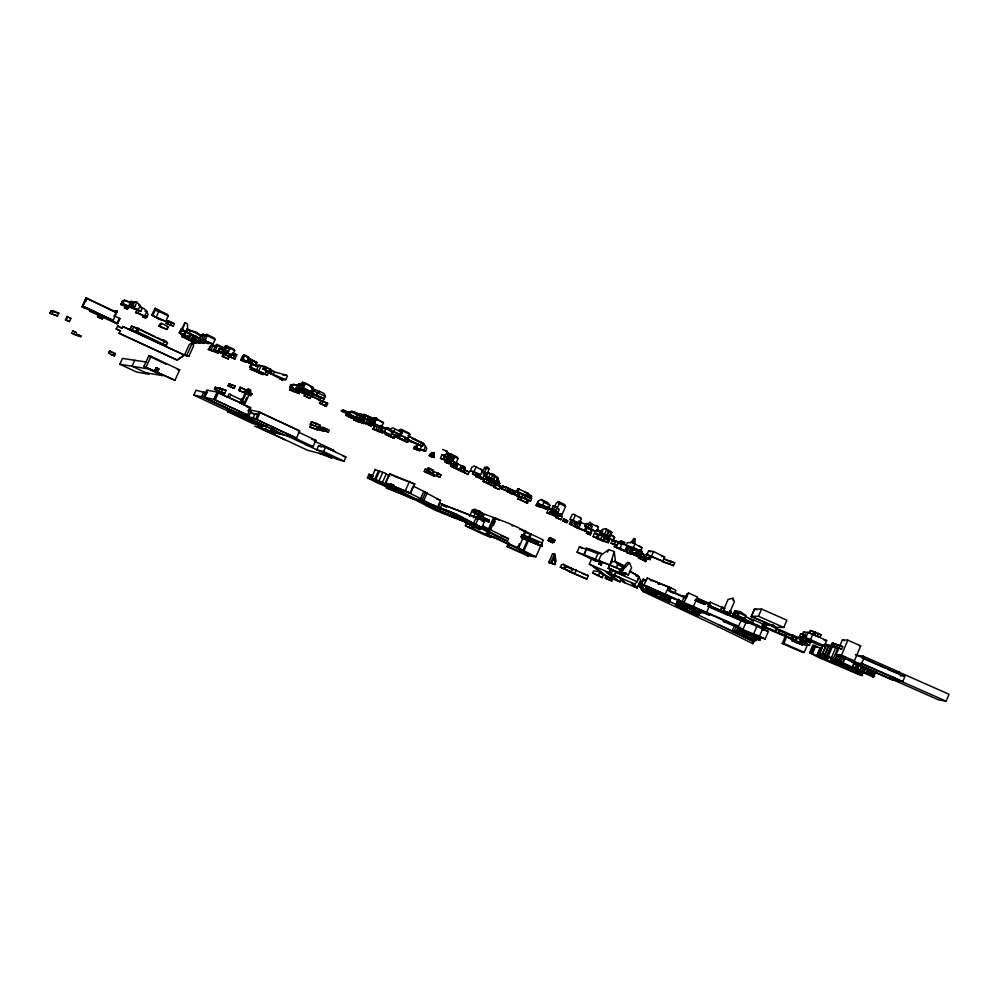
<?xml version="1.0" encoding="UTF-8"?>
<svg xmlns="http://www.w3.org/2000/svg" width="999" height="999" viewBox="0 0 999 999"><rect width="100%" height="100%" fill="white"/><g stroke="black" fill="none" stroke-linecap="round" stroke-linejoin="round"><path stroke-width="1.5" d="M250.649 391.196L250.662 390.109L248.514 389.011L246.778 389.473L241.358 401.423L244.393 402.909L245.23 403.159L250.649 391.196L246.778 389.473M188.848 356.331L184.503 354.982L177.173 359.977L119.131 333.266L177.085 360.152L184.39 355.219L189.148 344.805L191.621 342.907L193.569 343.169L193.506 346.116L188.848 356.331L186.613 355.994L122.79 326.523L121.89 328.184L117.707 326.024L121.89 328.184M611.525 560.464L614.223 551.573L608.853 549.575L601.048 555.144L598.651 560.639L622.827 570.504L624 567.832L621.478 564.672L615.097 561.388L610.913 562.125M432.505 457.167L434.365 457.292L434.103 452.759L433.004 452.497C436.351 460.489 424.55 455.806 431.818 453.109L432.742 453.571L430.956 456.156L429.158 455.494M634.79 544.418L635.327 538.761L632.742 543.431M541.783 542.794L541.233 545.978L542.02 546.478L541.783 542.794L526.023 536.076L524.2 537.187M82.53 305.719L82.318 307.005L112.338 320.167L86.763 307.942L83.891 307.729M83.242 306.618L83.104 307.342L82.305 306.98L86.201 297.877L116.771 312.55L110.19 309.578M86.314 300.861L86.176 297.827L82.492 305.906L113.162 320.392L112.825 321.054L112.038 320.492M474.225 511.113L474.75 509.29L479.92 511.525L473.926 510.514L473.164 512.25L482.967 516.995L483.591 514.872L479.92 511.525M387.025 485.239L391.333 487.312L371.341 478.109L375.324 469.33L375 469.917M185.027 322.702L182.355 329.77L181.306 329.645L185.027 322.702L187.4 323.851L187.687 329.083L186.313 331.893L185.364 331.78M86.726 299.076L85.914 298.726L82.318 307.005M708.778 604.732L709.228 603.171M375.224 469.68L384.603 472.864L389.81 476.248M893.531 679.969L938.648 699.887L946.14 701.173L949.05 694.255L901.91 673.438L899.15 673.076M856.368 655.369L863.036 656.081L899.637 672.24L898.8 674.2L902.035 675.624M900.736 676.211L901.91 673.438M856.368 663.161L851.697 662.112L891.907 679.869L902.784 681.468L904.944 676.348L855.469 654.545M874.874 671.965L873.089 676.198L838.785 661.001L841.096 655.232M838.785 661.001L841.17 655.369M847.826 640.197L842.419 639.86L836.126 654.67L841.458 655.207L847.826 640.197L860.713 645.878L854.345 660.901L848.838 660.289M840.559 661.738L842.357 657.517M840.596 661.85L842.981 656.218M842.494 662.737L844.28 658.516M843.119 662.924L845.504 657.28M852.409 666.97L854.207 662.737M852.634 667.157L854.432 662.936M821.99 648.763L812.861 645.029L809.602 652.672L852.522 671.203L854.145 667.357M852.522 671.203L854.644 667.507M855.082 668.169L856.88 663.935M855.444 668.244L857.229 664.01M853.009 671.353L854.682 672.152L856.318 668.306M854.682 672.152L856.817 668.468M857.167 669.005L858.965 664.772M857.467 669.08L859.252 664.834M863.036 656.081L862.212 658.041L884.727 667.981M855.181 672.302L856.555 672.964L857.641 670.404M856.555 672.964L858.678 669.28M853.296 662.162L861.25 664.447L863.885 658.229M859.777 670.092L861.575 665.858M857.055 673.126L858.466 673.801L859.54 671.241M860.276 670.229L862.062 665.996M858.466 673.801L859.989 671.365M858.903 673.925L860.201 674.562L861.825 670.716M861.875 670.953L863.673 666.708M860.201 674.562L861.862 672.19M862.312 671.078L864.11 666.832M809.602 652.672L818.119 657.23L858.815 674.575L861.75 675.474L863.373 671.64M861.75 675.474L865.571 667.482M864.285 671.865L866.071 667.619M866.17 672.714L867.969 668.468M867.344 673.688L869.13 669.467M868.843 674.35L870.629 670.117M869.605 674.612L871.39 670.379M870.916 675.249L872.701 671.016M871.59 675.461L873.376 671.228M876.098 671.278L873.725 676.91L872.352 676.136L874.137 671.915M822.789 644.967L819.217 653.358L872.964 676.847L875.336 671.241M799.45 636.5L800.536 633.965L805.344 634.815L804.195 637.499L799.45 636.5L805.843 637.599L824.45 645.829L826.685 640.559L808.091 632.33L803.446 632.092L802.359 634.627L800.536 633.965M805.019 641.957L800.349 640.459L799.475 642.507L805.431 644.767L806.43 642.444M802.372 636.688L803.471 634.128M800.361 642.582L801.235 640.534M803.258 642.732L804.083 640.771L810.651 642.307L809.44 645.154L803.258 642.732L809.44 645.154M805.843 637.599L808.091 632.33M804.008 642.769L804.857 640.796M809.327 632.929L810.364 630.481L814.073 631.643L821.128 634.802L820.079 637.25L809.327 632.929L820.079 637.25M805.281 644.755L806.28 642.432M785.601 635.651L782.242 643.518L802.584 652.409L804.27 652.335L807.729 644.23M812.711 634.377L810.464 639.647L805.831 639.323M813.024 634.09L814.073 631.643M813.935 634.527L814.972 632.08M814.635 634.752L815.684 632.305M817.219 635.864L818.268 633.403M811.051 652.996L814.31 645.329M812.437 653.671L815.696 646.003M816.77 655.569L820.029 647.901M817.282 655.731L820.541 648.064M819.217 653.358L823.463 644.979M818.73 656.43L821.453 650.037M819.342 656.63L820.441 654.07M820.641 657.255L822.264 653.421M819.879 653.383L822.227 654.245L826.41 644.43L835.676 647.702L837.649 648.526L833.403 658.478L838.698 660.876M821.178 657.429L822.801 653.596M822.227 654.245L826.985 644.417M822.726 658.179L824.362 654.345M833.403 658.478L824.512 654.919L828.695 645.079M823.301 658.366L824.937 654.52M824.924 655.182L829.108 645.342M824.662 659.015L825.748 656.468M830.993 645.317L831.955 643.056L842.706 646.653L841.645 649.175L830.993 645.317L834.714 646.503L832.229 645.304L833.104 643.244L842.706 646.653M825.224 659.203L830.868 646.016M827.072 656.118L831.243 646.266M826.585 659.864L827.671 657.305M828.183 656.593L832.354 646.753M827.184 660.052L828.808 656.218M830.456 660.114L838.074 662.687L852.646 669.58L830.456 660.114L835.676 647.702M832.229 645.304L836.363 646.615L837.237 644.542M831.006 660.114L832.13 657.479M835.251 659.253L837.05 655.019M835.351 659.402L837.15 655.169M837.012 660.077L839.41 654.432M756.405 626.997L757.479 624.487M735.726 626.835L753.608 633.94L756.867 626.336L768.368 631.443L765.122 639.048L759.128 636.8L756.043 637.112M753.858 641.67L752.771 643.593L753.858 641.67L697.627 614.672M751.298 622.577L748.014 621.803L764.497 628.696L761.101 627.185L763.136 624.113L752.622 619.467L751.211 619.954M772.215 626.385L792.856 635.514L791.395 638.935L762.624 626.71L763.885 623.776L765.334 623.351L769.467 625.174M765.122 639.048L759.515 636.151L762.774 628.521M762.624 626.71L763.873 626.785L765.334 623.351M759.852 636.813L758.641 639.635L759.864 640.172L761.076 637.35M764.272 626.61L765.197 624.45L766.57 624.525L765.659 626.685L764.272 626.61L776.31 631.393L777.21 629.27L772.302 625.936L765.197 624.45M758.104 639.685L758.978 639.61L760.127 636.937M762.986 630.244L764.135 627.572M797.102 638.324L793.431 636.301L797.102 638.324L796.228 640.384L795.429 640.359L778.321 632.729L779.382 630.244L793.73 636.85L792.831 638.948L785.951 635.913L786.85 633.791L793.73 636.85M778.321 632.729L779.382 630.244M783.803 627.472L786.9 620.204L761.588 609.028L754.395 609.115L751.348 616.221L776.148 627.16L783.803 627.472L758.478 616.283L751.348 616.221M785.951 635.913L786.85 633.791M782.242 643.518L783.79 643.393L786.675 636.638M792.307 638.923L793.93 636.925M722.127 607.267L720.242 610.938L722.127 607.267L724.7 608.416M723.251 610.664L729.57 612.986L723.251 610.664L728.109 599.375L732.991 598.226L734.44 601.648L728.696 614.872L727.584 615.109L707.929 606.505L710.439 601.723L708.928 606.231L707.929 606.505M726.211 613.648L708.628 605.406L729.907 614.173L731.143 611.288L729.657 614.173L728.009 613.823L708.628 605.406M749.038 622.951L732.592 615.709L734.615 610.988L735.551 610.726L740.609 611.8L745.754 615.396L744.842 615.609M732.592 615.709L733.516 615.459L735.551 610.726M761.8 627.222L734.914 615.309L736.001 612.774L739.073 612.999L746.053 616.083L744.967 618.631L742.944 618.581L752.497 622.802L753.583 620.279L745.391 616.658M734.914 615.309L737.737 615.446L738.823 612.899M754.695 640.009L755.831 640.521L753.558 640.721L731.992 631.293L734.34 625.824M731.992 631.293L734.24 630.893L736.613 625.362M737.861 627.509L736.063 631.693L743.119 634.79L746.628 634.39L758.978 639.61M736.887 626.623L738.598 626.311L741.308 619.979M746.628 634.39L737.524 630.419L738.723 627.609M737.524 630.419L739.472 630.082L740.684 627.247M746.265 621.815L743.056 629.32L741.021 629.233L757.717 636.937M772.664 624.5L774.912 626.623L751.323 616.745L754.72 608.853L755.806 609.265L754.395 609.115M758.478 616.283L761.588 609.028M670.529 597.727L668.793 601.735L670.429 597.552M668.693 601.56L669.342 601.848L671.078 597.827M674.675 593.206L675.898 590.397L669.342 587.012L668.131 589.835M678.833 599.3L676.198 605.169L687.287 609.078L676.435 603.621L678.196 599.55M676.435 603.621L678.533 599.412M678.845 600.923L677.672 603.658L677.06 603.396L678.533 600.549M676.76 603.508L677.372 603.771L678.546 601.048M677.347 603.284L678.821 603.933L680.007 601.198M682.142 601.635L684.19 596.79M685.314 598.001L687.062 593.943L688.561 593.056L697.527 596.977L693.393 606.555L691.196 607.367M688.561 593.056L683.266 603.896L708.666 614.997L709.827 614.672M695.229 600.337L702.272 602.547L704.782 604.42L695.229 600.337L704.782 604.42M695.754 600.611L695.404 599.924M691.008 612.187L692.17 612.599L682.754 608.116L691.008 612.187L692.157 609.515M696.415 600.874L695.928 600.212M691.783 611.987L692.944 609.303M698.626 602.072L696.59 600.461M676.198 605.169L688.723 612.012L697.839 615.484L698.526 615.646L700.249 611.65M708.466 605.794L709.54 605.307M709.365 606.031L706.643 612.337L705.069 612.812M709.377 605.681L710.539 605.669M713.249 607.717L726.673 613.548M420.979 442.919L421.278 442.232L421.953 443.131L412.849 438.598M636.975 550.761L636.013 552.984L640.809 555.057L642.257 551.723L640.871 550.249L640.908 551.323L642.257 551.723L638.811 550.037M640.958 556.955L642.544 553.309L644.442 554.944L643.269 557.642L637.112 555.069L643.269 557.642M644.143 556.955L645.117 554.72L647.589 554.02L646.066 557.542L644.143 556.955L650.074 559.627L651.41 556.53M645.891 561.351L643.319 559.802L644.53 557.005L647.102 558.566L645.891 561.351L644.73 560.876L645.629 561.563L646.84 558.778M644.005 560.327L645.217 557.529M646.99 554.545L662.699 561.251L646.99 554.545L648.638 550.774L653.571 551.573L664.572 556.93L662.549 561.65L673.451 565.696L674.687 562.837L663.786 558.803L666.133 559.977M645.167 560.801L646.378 558.004M616.046 571.228L614.335 575.162L634.715 584.065L637.187 581.718L639.235 576.985L630.207 570.991M649.65 555.669L648.301 558.753L648.938 558.953L650.461 555.432M618.856 577.11L622.627 581.83L637.175 588.011L640.684 579.919L637.587 575.362L629.407 571.528M651.685 555.894L653.571 551.573M674.525 598.913L640.609 584.378L643.368 579.045L646.303 580.332L645.579 580.918L642.669 579.645M640.609 584.378L643.368 579.045M645.579 580.918L647.315 578.009L668.631 587.312L664.685 594.904M647.315 578.009L643.518 585.651M647.177 588.249L646.016 590.933L656.955 594.904L645.554 589.06L646.728 586.326M645.554 589.06L646.977 586.163M668.793 601.735L645.641 591.47L646.578 588.448M645.641 591.47L646.803 588.798M645.791 588.898L647.752 589.26L648.95 586.513M662.549 561.65L669.954 563.948L671.203 561.076M668.905 590.534L670.129 587.712M669.592 590.983L670.916 588.124M669.342 601.848L668.406 600.174L669.58 597.477M602.16 532.842L602.572 531.905L596.977 529.77L596.653 530.506L602.16 532.842L596.653 530.506M595.716 567.869L589.323 564.173L591.795 558.503M614.173 537.15L614.81 537.462L613.548 540.334L599.4 534.415L597.777 538.124L600.761 538.973L602.11 535.726M603.883 533.941L602.946 536.088L613.548 540.334M605.794 528.621L611.313 532.005L609.24 536.775L601.198 533.553L604.47 534.465L606.555 529.682L605.794 528.621L603.059 529.283L601.198 533.553L600.399 533.341L601.96 529.77L603.009 529.395M586.738 579.033L568.281 571.103L586.738 579.033L588.224 575.649L571.053 568.169M589.772 557.779L601.123 562.137L595.466 559.14L597.864 553.658L601.423 553.371L590.022 549.125L586.463 549.4L597.864 553.658M604.944 537.15L603.558 540.322L600.761 538.973M597.215 538.523L603.883 540.509L604.72 538.598L601.386 535.626M608.391 530.906L606.43 535.414L609.877 536.913L611.85 532.405L608.391 530.906L611.85 532.405M607.28 535.651L609.24 531.131M592.669 572.927L593.531 570.941L598.513 571.553L603.458 575.074L602.322 577.684L592.669 572.927L602.322 577.684M598.813 563.748L599.7 561.713L601.885 562.637L601.286 564.934L598.813 563.748L601.286 564.934M599.1 563.998L599.7 561.713M599.4 534.415L602.147 535.789L594.505 533.216L593.069 536.513L601.61 540.746L608.379 542.707L609.215 540.771L605.819 537.774M600.998 564.672L601.885 562.637M611.188 543.269L612.35 540.596L618.806 541.808L617.145 545.604L611.188 543.269L617.145 545.604M612.924 540.034L614.298 536.9L610.302 534.353M598.476 575.312L599.625 572.689M614.085 544.118L615.247 541.446L618.806 541.808M614.235 544.755L615.884 540.958M620.804 544.13L617.994 542.819L624.862 544.492L627.559 546.565L625.586 551.098L614.273 546.728L614.959 545.167M625.824 572.577L624.35 575.574L608.204 568.518L612.187 559.428L610.189 565.109L598.651 560.639M608.204 568.518L609.602 565.484M620.017 542.207L620.591 540.759L624.725 542.594L624.2 543.806L622.202 543.256L620.017 542.207L621.066 542.494L621.59 541.283L620.591 540.759M620.404 542.182L620.928 540.971M621.303 540.946L620.067 541.957L621.066 542.494M606.031 576.498L612.724 578.945L611.8 581.043L605.282 578.209L606.031 576.498L608.079 577.122M610.264 569.592L609.028 572.439L612.012 574.712L606.131 572.252L617.382 580.781M614.273 546.728L619.979 548.376L621.915 543.931M611.463 568.593L609.602 572.889L589.323 564.173M612.899 569.817L611.076 574L619.043 577.347M611.8 581.043L609.927 580.044L610.676 578.321L612.724 578.945M616.433 567.232L617.607 564.547L615.097 561.388M626.136 545.379L627.26 542.769L632.142 542.295L642.02 547.877L640.659 551.011L633.466 548.938L626.136 545.379L633.366 547.464L640.659 551.011M626.922 546.341L624.937 550.911L626.835 551.835L627.984 549.188L626.922 546.341L627.559 546.565M631.818 551.261L630.631 553.995L626.585 552.435L628.958 546.977M619.392 571.141L627.547 562.325L629.457 562.824L631.568 567.657L628.383 574.987L619.392 571.141L628.383 574.987M626.585 552.435L628.571 553.009L630.956 547.527M621.278 571.665L629.457 562.824M630.007 551.51L631.268 548.601L633.478 549.175L632.192 552.135L630.007 551.51L639.048 555.419L639.897 553.458M630.494 553.246L640.821 557.679L630.494 553.246L631.705 550.474M633.366 547.464L634.727 544.318M593.094 566.683L604.77 575.399L619.979 581.88L621.153 579.17M637.037 550.861L635.739 553.833L636.613 554.07M636.013 552.984L637.362 553.384L638.324 551.148M638.973 551.873L627.297 546.853L638.973 551.873L639.997 549.525M548.876 540.197L549.862 537.937L553.958 539.585L554.957 540.184L553.97 542.432L548.876 540.197L553.97 542.432M553.396 511.238L552.547 513.174L557.367 515.534L560.239 516.321L561.226 514.085M561.9 514.922L552.722 511.101L561.9 514.922L565.596 506.493L564.747 504.62L558.466 501.548L556.156 503.296L553.346 509.865L551.548 509.39L553.046 505.981L557.105 507.005L555.419 510.864L553.646 510.402M560.951 519.705L562.312 516.583L558.891 514.935L557.517 518.069L555.881 517.657L560.951 519.705L557.517 518.069M552.971 541.845L553.958 539.585M566.957 522.764L562.774 520.866L563.636 518.906L567.732 520.991L566.321 522.589L567.182 520.616L567.732 520.991M562.774 520.866L564.098 521.228L564.785 519.667L563.636 518.906M565.909 522.102L565.983 520.142L565.209 521.915L565.909 522.102L564.098 521.228M548.788 562.449L552.435 554.108L554.745 554.033L554.82 564.56L548.788 562.449L554.82 564.56M550.561 562.637L554.745 554.033M576.161 522.489L569.992 519.492L572.177 514.522L573.713 514.11L581.356 518.568L579.27 523.351L571.915 520.604L572.789 520.854M551.51 562.912L554.87 555.232L555.531 561.276L554.62 564.21L555.881 561.326L555.219 555.282L551.51 562.912L554.62 564.21M569.418 523.976L577.047 527.347L569.418 523.976L570.379 521.79L576.46 524.737M553.034 564.348L553.334 563.661M570.879 524.375L571.69 522.514L570.379 521.79M569.992 519.492L573.089 520.342L575.187 515.559M575.861 526.848L574.088 525.986L575.561 522.614L578.321 523.376L581.143 521.828L578.384 521.078M574.088 525.986L576.848 526.76L578.321 523.376M560.402 567.195L561.475 564.735L563.511 564.348L571.091 567.969L572.427 569.48L571.341 571.965L560.402 567.195L571.341 571.965M581.143 521.828L578.621 527.622L574.962 526.598L590.821 533.491L576.848 526.76M578.883 527.697L580.806 522.602M563.748 568.356L564.847 565.859L563.511 564.348M564.26 568.593L564.847 565.859M564.61 568.718L565.359 566.096M566.071 566.445L564.984 568.943L566.071 566.445L572.427 569.48M587.624 527.784L584.727 526.373L585.913 523.651L587.275 523.488L592.145 526.498L591.146 528.783L590.022 528.483M584.502 530.419L586.538 525.749M588.911 523.101L589.997 522.365M580.619 529.333L585.726 530.756L587.15 527.497L586.188 526.548M595.466 559.14L584.078 554.845L586.438 549L583.94 554.72L596.778 561.513L577.085 552.135L579.432 546.79L586.313 549.288M584.727 526.373L588.086 527.297L589.085 525.012M590.721 526.161L591.708 523.913L590.122 522.315M588.935 532.567L590.184 532.929L591.608 529.67L588.261 528.034M590.421 534.827L586.326 533.141L590.421 534.827L592.657 529.27M574.775 573.339L576.261 569.929M596.44 531.655L586.401 527.509L596.44 531.655L598.401 527.16L596.79 525.549M598.276 530.956L598.601 530.219M593.069 536.513L596.428 537.474L597.877 534.153M600.524 532.392L600.936 531.443L602.572 531.905M518.756 496.715L517.807 498.876L520.417 499.575L521.54 497.027L526.398 499.388M521.778 496.89L528.696 500.249L518.356 495.991L521.778 496.89L522.889 494.355L519.468 493.469L518.219 496.416L517.107 496.128L518.543 492.882L515.184 491.446M524.862 498.251L526.098 495.454L524.25 498.089L530.569 501.011L531.793 498.226L527.235 496.016M524.937 495.591L529.994 498.039L523.526 495.254L526.748 496.016L527.984 493.219L517.732 488.611L516.57 491.246L518.469 492.145L517.232 491.87L526.823 495.854L516.57 491.246M473.414 523.801L487.899 530.481L478.746 527.26L498.526 537.512L507.517 541.033L508.553 538.673L482.542 525.949M543.181 540.347L535.901 556.805L527.472 555.556L528.021 556.006L506.993 546.565L508.866 542.295M528.446 500.099L527.547 503.196L525.799 502.347L526.485 502.534L527.609 499.975M506.993 546.565L508.641 546.678L509.802 544.055M529.17 497.639L530.944 498.039L531.705 496.303L527.984 493.219L524.762 492.457M525.524 538.823L522.077 538.024L520.966 536.825L521.878 534.752L538.548 542.445L537.649 544.505L521.728 537.649L522.265 536.838L525.499 538.236M535.963 556.78L517.607 547.689L519.43 543.543M523.688 533.866L524.9 531.106L525.886 531.443L524.063 535.589M538.536 505.794L536.5 504.795L538.036 501.286M522.077 538.024L522.265 536.838M537.512 503.459L538.686 500.786L541.396 499.512L547.552 502.522L549.912 505.207L548.763 507.817L537.512 503.459L548.763 507.817M537.037 505.619C547.39 510.089 531.156 503.783 537.062 505.544M517.607 547.689L518.593 548.039L522.852 538.361M542.02 546.478L523.876 538.961L523.289 537.749M508.641 546.678L519.58 551.585L520.729 548.963M542.757 504.882L543.893 502.297L541.396 499.512M523.026 550.299L527.26 540.646M528.471 537.887L530.294 533.753L539.135 537.937A12.1 0.737 23.7 0 1 543.106 540.384L542.969 540.372M524 550.649L531.281 534.078M546.515 509.165L537.25 505.432L546.515 509.165L547.689 506.468M556.655 516.745L546.828 512.812L548.676 508.603L552.597 508.778M549.712 512.387L556.231 515.259L549.712 512.387L550.674 510.189L554.595 511.8M537.649 544.505L536.95 543.718L537.862 541.645M546.828 512.812L550.199 513.661L552.047 509.428L548.676 508.603M551.023 512.737L551.985 510.539M555.606 511.863L559.303 503.421L558.466 501.548M552.547 513.174L555.307 513.923L556.293 511.688L558.066 512.15L559.278 509.39L556.78 507.767M548.026 540.459L552.547 542.732L548.026 540.459L548.975 538.299L551.011 538.374L552.984 540.159M554.757 516.271L558.141 517.457L559.315 514.772M482.529 470.392L474.313 465.921L471.815 467.32L470.292 470.791L480.556 474.862L482.529 470.392L480.819 469.093M482.217 472.877L484.627 467.42L487.037 467.232L489.11 469.143L487.3 473.239M483.454 474.687L486.476 467.844L487.899 467.432M483.691 475.699L485.177 472.352L487.025 472.789L485.539 476.148L483.691 475.699L491.358 478.346L492.869 474.937L487.974 472.852L485.277 479.145L472.465 474.063L473.638 471.416M496.016 484.215L494.992 486.538L491.983 485.764L483.116 481.456L484.29 478.808M465.384 525.736L494.368 537.712L484.178 533.803L491.096 537.387L482.692 534.09L465.384 525.736L467.17 521.703M469.555 516.333L472.515 509.602L474.912 510.526M487.262 476.948L486.301 479.133L493.206 482.492M483.116 481.456L486.126 482.242L487.35 479.483M420.229 500.087L451.498 512.899L468.731 522.077C468.169 519.243 392.694 489.647 426.011 502.322M485.539 476.148L488.911 477.16L490.422 473.738M497.202 477.335L498.264 478.646L496.216 483.279L485.352 478.883L489.285 479.907L490.322 477.584M470.354 524.4L469.155 527.097L470.167 527.609M473.326 517.657L475.124 513.611M482.829 516.595L481.506 515.684L482.267 513.948L476.061 511.238L475.424 513.236L476.061 511.238L479.945 511.413L483.591 514.872L482.967 516.995M486.126 482.242L488.461 483.379L489.498 481.031M507.517 541.033L481.518 527.534L439.11 510.639L441.958 504.195L476.223 517.407L473.326 523.963L481.568 527.41L479.595 526.198M471.865 528.159L473.064 525.462M476.648 517.357L477.834 514.647M477.435 516.595L478.121 515.284L488.898 519.942L489.048 521.915L477.435 516.595L488.986 522.052L478.471 517.519M492.057 479.195L493.668 479.595L494.755 477.16L493.868 474.525L492.819 474.325M472.602 528.533L473.788 525.836M476.773 519.08L479.158 513.686M478.159 519.517L479.957 515.459M491.321 478.446L487.087 477.46L496.328 481.268L497.852 477.822L493.681 474.625L485.177 472.352M481.718 516.108L482.48 514.385L480.694 512.437M494.992 486.538L493.893 486.001L494.805 486.238L495.841 483.878M446.241 510.177L455.257 513.661L477.659 525.549L455.169 513.873L437.574 506.805M497.802 484.815L500.387 486.063L498.926 489.373L493.731 487.175L495.054 487.5L496.515 484.19L495.142 483.991M495.479 484.552L498.701 485.801L499.787 483.341L498.838 481.855L496.915 484.927L488.436 481.443L497.465 485.077L499.163 481.243L496.74 478.509M479.92 529.52L465.959 522.902L479.92 529.52L480.769 527.584M481.518 527.534L439.11 510.639M481.493 528.334L484.415 521.69L478.259 518.456L475.324 525.112L481.63 528.034M501.098 488.573L502.235 486.001L506.181 487.062L513.324 490.534L511.7 492.994L512.837 490.422L513.836 490.896L512.687 493.481L501.098 488.573L509.315 491.595L509.865 488.861M501.823 488.761L502.959 486.176M502.122 488.898L503.259 486.326M488.249 521.278L488.898 519.942M505.032 489.647L506.181 487.062M486.401 533.853L487.599 531.131M479.757 512.337L493.593 517.519L487.762 530.781L436.088 510.614L408.454 496.341L386.113 487.737L414.498 499.537L408.429 496.403L419.855 500.774L441.071 511.775M487.125 534.228L494.318 517.907L493.593 517.519M506.98 490.584L508.116 487.999M507.504 490.721L508.653 488.136M522.827 551.898L524.862 552.072L488.374 534.865L489.585 532.105M490.809 529.345L495.666 518.306L505.357 522.015A11.301 0.687 23.8 0 1 517.532 527.335M493.394 525.511L495.192 521.428M510.939 492.544L506.843 491.483L514.048 494.043L515.359 491.058L510.489 489.81M514.822 494.443L517.32 495.666L509.94 493.181L514.822 494.443L516.046 491.67M517.957 491.583L519.118 488.948M432.242 473.064L433.404 470.442L428.234 467.894L426.923 470.841L432.242 473.064L426.923 470.841M427.847 469.892L425.274 469.18L424.263 471.466L432.979 474.463L434.128 471.89L431.556 470.267M425.499 492.257L427.072 493.081L423.888 500.249L422.302 499.425L425.499 492.257L413.174 486.038M451.873 460.576L450.911 462.737L440.447 458.341L442.008 454.832L445.417 454.97M449.463 459.016L447.627 454.907L448.351 455.069L451.273 456.481L450.087 459.153L443.831 456.993L447.227 452.522L451.173 454.92L449.363 458.991L446.441 457.579L448.251 453.496L447.227 452.522M440.447 458.341L443.431 459.016L444.992 455.494L442.008 454.832M432.979 474.463L436.788 475.549L437.924 472.989L434.128 471.89M448.988 463.786L445.254 462.15L446.091 460.252M443.831 456.993L447.165 457.742L448.351 455.069M424.263 471.466L433.216 475.799L434.203 476.086L432.892 475.087L440.059 477.147L441.034 474.95L437.924 472.989M450.399 453.696L457.067 456.943L458.054 458.566L456.093 462.999L446.765 459.153L449.438 459.765L451.398 455.357L450.399 453.696L448.638 454.945M450.911 462.737L448.688 461.675L450.124 459.577M447.165 457.742L451.261 459.727L452.372 457.205L454.095 458.191L453.059 460.514L447.677 458.466M451.261 459.727L452.697 457.28M450.574 465.984L451.498 463.886L457.117 465.397L455.994 467.944L450.574 465.984L453.446 467.357M434.278 505.419L433.703 505.119L433.928 506.218M435.789 505.993L435.427 506.805L435.214 505.706M453.459 466.695L454.408 464.572M452.06 464.535L455.207 465.796L456.156 463.673L454.37 461.95L453.121 464.785L446.578 462.462M422.302 499.425L409.965 493.256L389.523 485.352L417.095 499.6L437.4 507.492L440.547 500.399L425.312 492.407L427.072 493.081M440.122 503.146L437.187 509.765L425.924 505.357L428.758 504.92M459.078 470.329L452.272 467.045L456.381 468.007L458.129 464.048L456.955 462.874L455.144 463.524M463.786 466.158L464.96 467.345L464.523 468.331L461.051 465.934L459.465 469.493L460.339 469.692L461.051 465.934L464.785 467.744L464.098 471.503L459.128 470.229L468.032 474.338L469.08 471.965L463.686 469.355M470.292 470.791L474.026 471.69L475.999 467.22M475.649 476.535L481.705 478.633L475.649 476.535L476.498 474.625M94.343 311.413L89.773 310.439L89.548 311.164L116.846 323.763L117.77 323.326L112.837 321.041L117.407 311.139L115.422 310.689L116.359 311.126M406.418 438.711L405.507 440.771L397.602 437.325L399.088 437.662L400.474 434.565L399.2 433.728L396.915 434.99L395.954 437.15L407.604 442.395L408.703 439.935M401.81 432.692L393.256 427.947L391.421 428.421L390.372 430.781L400.824 434.915L401.81 432.692L400.124 431.293M399.188 430.057L401.024 429.358L402.847 431.056L400.999 435.227L397.39 434.103M388.923 485.976L382.455 482.405L386.151 474.125M385.052 483.741L388.736 475.487M385.264 483.828L389.772 473.801L414.735 484.065L410.651 493.256L385.701 482.917L410.651 493.256M398.339 434.652L408.054 438.661L409.915 434.503L409.028 433.104L401.973 429.67L402.822 431.106L409.915 434.503M390.572 484.24L393.893 485.614L390.572 484.24L391.858 484.265M392.744 485.264L394.031 485.302M418.007 444.018L416.271 447.902L419.543 449.488L423.688 450.424L425.549 446.253L424.213 444.642L422.14 444.93L419.667 450.686L413.574 448.551L414.56 446.328L416.77 446.853M425.474 446.428L426.835 448.401L425.537 451.323L415.484 447.727L416.92 444.505L417.707 444.68M412.887 441.958L409.353 441.133L422.527 446.241L423.751 443.494L407.829 435.751M405.407 490.534L409.515 481.306M409.965 493.256L412.637 487.237M430.956 456.156L434.103 452.759M428.096 469.305L426.823 472.177L428.908 473.189L426.336 472.477M429.12 471.516L430.282 468.906L428.234 467.894M420.542 498.751L423.738 491.583M359.677 419.155L361.401 415.309L353.921 411.625L350.199 411.6L349.026 414.21L362.737 420.454L355.919 417.332L357.642 413.486L362.35 416.071L360.851 419.393L350.811 415.072M368.968 424.625L359.74 421.091L360.901 418.494M360.614 417.07L367.058 419.717L362.312 417.707L363.798 414.373L372.777 418.281M359.74 421.091L360.939 421.353L362.2 418.531M344.031 461.188L345.904 457.005L325.474 447.365L318.631 445.641L316.758 449.8L323.589 451.573L344.031 461.188L336.975 459.315L286.201 435.439M363.311 417.957L364.822 414.573M362.312 417.707L364.585 418.206L365.709 415.684L364.635 415.01L369.455 417.495L368.319 420.017L367.033 419.755L368.556 416.383L363.798 414.373M362.674 420.604L363.848 420.841L364.785 418.756L363.611 418.519M360.939 421.353L363.786 422.115L365.597 418.082M373.988 425.562L375.911 426.486L366.221 422.09L367.357 419.53M366.221 422.09L368.619 422.589L370.342 418.743L369.193 417.332L367.932 418.244M372.015 423.089L370.067 422.14L371.403 419.143L374.438 417.694L376.635 418.119L374.238 423.601L376.236 419.143L383.491 422.664L381.493 427.122L371.403 422.952L374.388 423.626M370.067 422.14L371.715 422.477L373.052 419.48L376.635 418.119M374.438 417.694L383.491 422.664M366.645 424.138L371.441 426.173L372.565 423.638M371.715 422.477L372.952 423.077L374.975 418.556M372.952 423.077L375.499 418.668M372.777 428.983L382.505 432.829L372.777 428.983L375.012 425.961M373.589 429.145L375.299 425.324M375.861 429.632L377.222 426.598L379.87 427.884M377.872 430.032L387.025 433.803L377.872 430.032L379.707 425.924M379.995 430.432L381.755 426.486L381.031 425.349M382.917 431.531L380.507 430.369L381.893 427.272L385.976 428.271L384.378 431.843L382.043 431.343L390.035 435.214L385.015 433.054L386.014 433.266M380.507 430.369L381.98 430.681L383.366 427.572M367.42 477.784L392.819 487.612L403.584 493.169L378.159 483.304L367.42 477.784L369.006 474.225L373.289 475.874M382.455 482.405L369.792 477.06L370.766 474.862L372.59 475.561L370.766 474.862M388.836 434.627L391.346 435.164L392.819 431.855L383.653 427.734L387.512 427.697L389.735 428.771M390.372 430.781L393.706 431.456L394.705 429.22M374.75 479.145L378.421 470.904M392.957 437.812L394.268 437.999L395.417 435.414L394.568 435.389L393.431 437.924L384.977 434.115L391.908 437.312M394.268 437.999L393.219 437.487L394.892 434.927L391.059 433.067M375.761 479.607L379.458 471.303M395.954 437.15L397.515 437.5L399.2 433.728M378.983 480.856L382.692 472.539M408.054 438.661L400.162 434.752L401.985 430.669L401.024 429.358M400.187 434.777L401.311 432.267M326.411 406.381L319.505 403.334L320.754 400.562L322.902 400.974L326.948 402.947L325.699 405.719L324.575 405.494L326.411 406.381L327.647 403.608L325.824 402.722L326.948 402.947M310.327 424.188L311.413 421.778L316.408 423.401L320.229 425.337L319.143 427.747L310.327 424.188L319.143 427.747M309.915 426.985L317.62 429.907L309.915 426.985L311.226 424.088M310.264 426.585L311.563 423.676M319.505 403.334L321.653 403.758L323.676 398.976L320.891 397.202L319.68 399.912L318.219 399.637M319.068 391.508L315.209 389.622L312.662 390.584L311.551 393.044L324.275 398.863L325.374 396.403L324.151 393.606L319.505 391.346L317.495 392.632L316.383 395.092L319.505 391.346M315.322 425.824L316.408 423.401M325.374 406.168L326.623 403.409L327.647 403.608M321.616 430.681L316.371 428.808L317.295 426.723M316.371 428.808L317.857 428.933L318.843 426.748L324.775 428.883M317.907 428.821L320.279 429.483L321.216 427.41M304.021 442.807L306.331 444.905L313.049 446.615L315.871 440.347L298.289 432.043M321.703 429.495L322.689 427.31L329.158 430.294L328.359 432.08L321.703 429.495L328.359 432.08M325.736 430.769L326.536 428.996M341.383 410.951L342.957 409.752L348.813 412.587L348.189 413.973L341.383 410.951L348.189 413.973M323.589 451.573L325.474 447.365M342.332 411.138L342.957 409.752M354.445 419.193L345.954 415.397L347.04 412.987M350.199 417.395L351.111 417.632L347.764 416.009L349.5 412.137L347.964 411.763L345.954 415.397M347.24 413.786L348.813 412.587M348.838 412.187L347.177 415.884L355.644 419.305L356.493 417.407M348.938 416.121L351.823 411.001M353.171 415.796L352.322 417.707L351.186 417.47M355.919 417.332L357.093 417.57L358.579 414.248M356.73 420.279L363.648 423.613L353.534 419.617L356.73 420.279L357.879 417.719M359.028 415.159L360.951 414.086L362.862 415.784M266.546 430.544L259.178 427.097L260.289 424.662M282.267 379.907L280.02 378.871L282.267 379.907L282.817 378.683M259.178 427.097L261.126 427.572L262.238 425.124M268.956 373.027L282.904 379.92L285.739 379.682L287.35 376.123L286.438 375.149L274.325 371.903M269.255 431.156L265.447 429.37L267.02 425.886M289.66 387.15L304.42 393.843L289.66 387.15L290.809 384.603L298.102 385.177M275.537 432.767L270.429 430.382L271.503 428.009M295.567 392.395L289.797 389.81L290.796 387.6M290.01 389.71L299.375 393.606L290.01 389.71L291.196 387.088M291.845 387.55L292.994 384.99L297.602 385.302M270.429 430.382L272.402 430.869L273.476 428.484M292.133 390.097L293.269 387.575M304.408 392.02L306.218 392.894L295.841 388.286L298.801 383.766L301.236 384.94M295.841 388.286L297.952 388.623L299.488 385.202L298.801 383.766M298.988 388.024L319.83 397.44L298.988 388.024L301.061 383.441L302.66 382.217L310.352 385.951M312.237 386.875L313.649 388.936L312.063 392.47L301.198 387.674L303.084 383.504L304.77 382.829L312.874 387.437L310.964 391.683L308.741 391.321M301.136 388.386L303.221 383.778L302.66 382.217M302.997 385.164L301.511 387.912M301.198 387.674L303.396 388.024L305.319 383.766M313.499 396.99L303.496 392.694L304.295 390.921M303.122 391.808L305.307 392.182L306.331 389.91M315.209 389.622L313.636 390.746L310.102 398.451L304.195 395.916L305.444 393.144M312.575 396.79L305.232 393.256L306.131 393.431L307.367 390.709M304.195 395.916L305.257 396.116L306.893 392.507M312.899 393.469L311.251 395.966L313.474 397.053L312.525 396.878M295.142 437.687L296.503 438.012L299.675 430.956L259.016 411.875L248.726 409.64L251.436 410.926M227.997 385.801L228.846 383.941L235.314 386.089L234.29 388.336L227.997 385.801L234.29 388.336M224.588 393.681L226.061 390.422L219.368 388.024L222.477 390.097L215.285 387.25L214.435 389.123L224.588 393.681L214.435 389.123M240.759 359.952L245.654 362.013L240.759 359.952L242.907 355.219L244.056 354.882L248.776 357.367L246.94 361.388L242.033 359.328L246.94 361.388M229.633 386.113L230.482 384.253M241.683 360.09L244.056 354.882M242.969 359.465L244.805 355.432L244.018 354.957L248.776 357.367M229.558 397.377L230.719 394.817L229.995 393.768L228.808 394.168L227.535 396.978L241.271 402.922L242.432 400.362C242.47 398.501 239.173 399.875 241.608 400.224M246.94 362.05L248.314 359.041L256.993 362.587L255.644 365.572L246.94 362.05L252.01 363.536L252.585 360.452L251.224 363.436L252.01 363.536M256.993 362.587L250.162 358.891L248.589 362.337L255.644 365.572M249.9 362.525L250.961 360.189L250.162 358.891M238.686 390.284L240.085 387.187L245.592 389.91L244.33 392.682L238.686 390.284L244.33 392.682M265.647 374.4L249.613 367.108L251.074 363.898L258.304 365.634M239.76 390.497L241.021 387.724L240.085 387.187M249.613 367.108L250.911 367.245L252.372 364.036L257.655 366.795M255.082 365.484L256.643 362.05M245.417 393.406L246.416 391.196L251.835 393.806L250.911 395.829L245.417 393.406L246.204 393.581L247.115 391.546L246.416 391.196M241.358 401.423L242.208 401.673L248.514 389.011M266.383 371.428L265.172 374.113L256.268 370.592L258.679 365.272L264.86 366.458L266.683 367.982M240.334 403.022L242.632 404.22L243.269 402.809M243.094 404.333L243.706 402.972L241.396 403.521M251.748 393.981L248.351 392.132L251.748 393.981L247.827 394.568M256.268 370.592L258.704 370.979L261.126 365.646M244.393 402.909L246.79 397.59M242.632 404.22L244.081 404.395L244.967 402.435M240.946 412.762L239.76 415.397L263.973 426.398L235.689 413.923L261.763 425.799M262.712 368.931L263.674 366.808L265.484 366.97L270.629 369.093L269.53 371.528L262.712 368.931L269.53 371.528M264.523 369.106L265.484 366.97M248.077 411.076L249.7 407.48L246.803 406.868M264.935 374.076L266.146 371.391M246.254 414.635L247.502 414.922L250.724 407.817L217.233 392.145L207.642 390.272L204.42 397.365L236.363 412.375L246.453 414.672M207.755 390.509L206.606 390.284L203.459 397.202L237.662 413.286L249.001 415.871L250.836 411.825L248.376 410.414M263.599 373.851L267.37 375.249L268.556 372.627M271.341 373.626L265.497 371.303L269.967 373.464L273.414 373.913L274.45 371.64L271.865 370.429L270.754 370.629L269.718 372.902L285.739 379.682M270.841 372.702L271.865 370.429M276.711 431.343L241.808 415.222L253.209 417.857L255.045 413.798L257.754 414.66L251.885 413.361M259.016 411.875L255.732 419.143L296.503 438.012M257.005 419.43L260.227 412.312L258.941 412.038L299.675 430.956M114.198 315.871L119.967 318.544L118.444 320.279M199.001 339.735L201.398 339.985L208.853 343.594L206.418 343.319L199.001 339.735L200.749 335.901L202.947 334.153L206.668 335.951M183.267 329.62L180.994 328.933L179.221 332.829C184.116 338.299 187.974 329.882 180.507 329.995L199.95 338.524L201.074 336.064L196.603 332.342L187.3 329.745M201.398 339.985L203.484 335.414L202.947 334.153M203.247 340.085L205.444 335.277L206.781 334.39L214.635 338.186L215.06 339.548L212.987 344.093L203.247 340.085L212.987 344.093M205.07 340.284L207.168 335.676L206.781 334.39M208.292 349.388L211.001 345.367L209.116 349.5L218.282 353.259L211.001 349.737L208.292 349.388L213.012 351.373M211.001 349.737L212.762 345.879L212.35 344.593L211.014 345.354M213.599 349.95L222.665 353.658L213.599 349.95L215.772 345.167L217.008 344.393L224.251 347.902M193.831 395.08L201.648 396.728L233.491 411.688L225.387 409.89L193.831 395.08L196.041 390.222L206.668 393.107M215.397 350.162L217.52 345.504L217.008 344.393M226.948 351.498L225.712 354.195L217.894 350.886L218.981 348.501L220.367 348.314L224.313 350.224M217.894 350.886L219.131 351.024L220.367 348.314M201.648 396.728L203.896 391.795M222.652 351.186L224.862 346.341L226.298 345.567L234.066 349.338L234.678 350.549L232.53 355.257L222.652 351.186L232.53 355.257M223.364 349.762L224.488 347.302L229.807 348.776L228.496 351.648L223.364 349.762L228.496 351.648M226.323 358.166L222.228 356.343L223.476 353.584M225.387 350.125L226.511 347.652M207.118 391.895L204.595 397.452L203.459 397.202M222.228 356.343L223.089 356.468L224.126 354.195M224.463 354.058L225.549 351.673M232.467 352.897L236.813 354.882L234.915 359.041L223.901 354.158L225.861 351.498M229.096 356.481L227.972 358.953L229.907 355.619M224.588 354.27L230.245 357.005L231.506 354.233M215.772 389.385L216.533 387.699M230.245 357.005L231.843 354.283M204.42 397.365L213.948 399.375L217.233 392.145M215.285 399.762L218.544 392.607L217.345 392.37L214.098 399.513L247.502 414.922M230.582 357.055L233.029 358.241L234.927 354.083M233.029 358.241L235.277 354.133M159.078 326.111L160.215 323.614L161.463 323.339L168.406 326.723L167.133 329.508L159.078 326.111L167.133 329.508M160.177 326.124L161.463 323.339M143.943 366.383L148.701 355.994L150.999 356.306L179.695 369.892L174.962 380.282L143.943 366.383L174.962 380.282M165.684 321.366L168.194 315.909L167.919 314.648L158.604 310.14L158.866 311.388L156.356 316.87L154.758 316.808L165.684 321.366L151.598 315.147L155.195 308.254L158.679 309.94L158.716 311.713L155.232 310.027L155.195 308.254M146.204 366.758L150.999 356.306M166.134 323.364L167.258 320.916L168.731 321.041L174.425 323.589L173.302 326.049L166.134 323.364L173.302 326.049M167.595 323.501L168.731 321.041M170.417 324.875L171.553 322.415M171.104 324.987L172.228 322.527M131.269 326.623L131.693 326.049L137.275 328.721L135.627 331.568L161.164 343.806L166.358 345.617L167.532 343.032L166.521 341.496L163.299 339.947L164.248 341.458L167.532 343.032M156.468 367.769L154.57 370.691L156.468 367.769L158.928 368.931L157.542 371.94L155.956 367.682L158.928 368.931M157.03 371.853L157.942 369.842M190.322 333.042L188.636 336.738L187.113 336.651L179.221 332.829L180.257 332.929L181.456 330.307M187.15 339.161L181.743 336.563L182.73 334.39L184.378 334.528M181.743 336.563L183.391 336.7L186.139 331.031M190.584 333.791L188.724 339.273L186.651 339.123L194.343 342.832L196.578 343.007L183.391 336.7M188.811 339.273L190.747 335.04M184.39 355.219L183.691 354.608M193.069 339.735L200.737 343.431L191.321 339.585L193.344 335.177L190.759 339.535L193.069 339.735L194.543 336.501M186.738 355.319L191.396 345.105L193.569 343.169M200.562 342.457L194.281 339.548L196.016 335.739M195.879 336.775L194.593 339.585L204.133 343.494L194.281 339.548M196.428 339.772L197.402 337.625M114.111 316.321L117.058 310.776L115.422 310.689M122.29 301.373L123.564 302.01L122.377 301.561L120.991 304.57L122.265 304.82L121.004 304.183L122.29 301.373L123.352 301.773M134.69 309.203L121.778 303.434L122.964 300.861L124.351 300.2L129.458 301.798M121.778 303.434L122.865 303.446L124.351 300.2M116.846 323.763L119.405 318.394M117.757 323.364L119.967 318.544M128.571 306.755L127.497 309.091L124.163 307.929L125.175 307.967L126.249 305.632M116.184 328.958L120.417 330.906L116.184 328.958L117.707 326.024M128.584 306.368L130.844 301.473L136.95 302.185L140.235 305.482L138.087 310.165L128.584 306.368L130.981 306.681L140.734 311.463L142.395 307.854L138.849 305.432M108.529 353.221L109.915 350.886L108.529 353.221L114.46 355.806L115.434 353.459L114.048 355.794M130.794 305.382L132.517 301.648L135.602 302.235L136.476 303.147L134.765 306.868L130.794 305.382L134.765 306.868M130.981 306.681L132.592 303.172M133.129 301.998L130.844 301.473M122.79 326.523L183.604 354.807M132.855 305.781L134.578 302.023M141.408 308.017L143.943 308.541L146.853 311.301L144.63 316.159L135.589 312.575L137.25 308.941M162.587 344.43L129.92 329.545L131.693 326.049M135.589 312.575L137.812 312.837L138.923 310.402M134.753 360.252L132.018 366.233L149.176 374.288L136.538 372.015L119.843 364.21L122.515 358.416L146.678 362.1M135.951 331.606L137.475 331.768L138.674 329.158L137.85 327.684L137.05 328.471L133.841 326.848L132.055 330.494L142.008 335.015M145.891 317.944L142.67 316.795L145.891 317.944L146.928 315.659M142.682 315.921L146.865 317.257L148.089 314.585L146.653 311.75M152.872 315.185L155.232 310.027M65.434 319.955L67.008 316.533L67.782 316.633L66.209 320.042L65.434 319.955L69.455 321.591L70.904 318.431L67.008 316.533M90.397 300.062L86.139 298.027M76.099 334.965L76.436 334.24L78.147 334.628L80.981 335.989L80.644 336.713L76.099 334.965L80.644 336.713M77.81 335.364L78.147 334.628M78.933 336.301L79.271 335.577L80.981 335.989M103.521 316.258L102.185 319.006L97.515 316.82L98.664 314.31M49.95 313.236L51.099 310.751L53.134 310.839L58.804 313.062L57.467 315.946L49.95 313.236L57.467 315.946M51.985 313.336L53.134 310.839M116.733 312.562L117.407 311.139M607.529 552.122L608.853 549.575M119.131 333.266L120.504 330.719M473.926 510.514L474.75 509.29M630.744 542.882L633.94 538.386M614.335 575.162L616.208 572.552L637.187 581.718M431.818 453.109L429.907 455.906L433.004 452.497M97.515 316.82L102.373 318.768M129.92 329.545L130.345 328.971L135.926 331.656M617.632 572.639L623.651 575.262M729.994 610.514L730.344 611.026M493.868 474.525L492.395 476.011L494.755 477.16M637.549 578.633L639.235 576.985M430.219 455.656L432.742 453.571M371.341 478.109L369.792 477.06M667.744 587.849L668.631 587.312M310.614 387.162L311.95 386.388L312.874 387.437M387.512 427.697L386.014 428.559L384.378 431.843M650.187 579.845L652.996 580.781M650.911 580.694L651.91 580.594M643.169 581.168L639.36 583.141L644.043 589.547L650.012 592.32M638.436 585.277L642.22 583.366M641.321 584.165L638.798 585.426L643.493 591.745L644.38 589.685L640.496 584.365M655.332 590.272L664.884 594.455L663.698 593.843M687.337 594.455L687.062 593.943M686.475 597.789L667.657 589.56M667.769 595.204L667.082 594.755M89.498 300.274L90.459 299.925M240.846 399.612L241.958 400.199M762.299 624.387L763.136 624.113M695.903 609.19L686.038 605.344L694.742 608.591M246.853 357.142L248.014 356.805M792.856 635.514L791.732 635.826L804.432 640.746L799.475 639.21M199.425 335.564L200.387 335.327L186.776 328.708M113.811 354.195L111.289 354.67L114.46 355.806M724.013 621.715L725.574 621.366M728.221 614.635L727.597 614.772L747.177 623.326L749.887 622.789L733.516 615.459M739.472 630.082L745.554 632.742L747.339 632.404M415.109 439.135L414.073 439.31L421.953 443.131M742.394 620.829L743.656 620.616M764.185 628.945L763.486 628.321M739.26 631.181L736.063 631.693L734.24 630.893M749.874 639.123L746.253 637.537M745.953 632.667L756.842 637.462L753.808 637.812L759.864 640.172M750.786 638.149L753.908 637.849M356.056 413.986L360.951 414.086M256.106 365.796L257.592 365.859M485.452 467.969L489.11 469.143M752.347 640.197L756.655 640.471L736.063 631.693M347.964 411.763L349.687 412.812M815.159 646.241L817.219 647.439M166.808 326.798L168.406 326.723M790.034 635.177L792.831 635.064L801.897 639.023L803.845 640.759M751.323 616.745L752.584 616.77M752.959 620.267L753.583 620.279M751.872 622.789L752.497 622.802M469.08 471.965L465.384 470.641M394.892 434.927L395.417 435.414M745.554 632.742L753.184 635.851M802.484 645.004L791.608 640.459L803.121 645.042L796.178 642.482M282.729 375L286.438 375.149M157.592 318.169L156.743 318.144L161.226 319.93M809.665 641.67L810.651 642.307L804.083 640.771M56.743 312.974L58.804 313.062M421.853 443.381L423.751 443.494M802.359 634.627L805.344 634.815M805.082 644.979L806.068 645.042L763.873 626.785M824.275 640.396L826.685 640.559M194.081 341.808L194.718 341.845M859.19 645.766L860.713 645.878M872.964 676.847L873.725 676.91M803.009 644.068L790.434 638.873M775.674 629.158L777.21 629.27M774.774 631.268L776.31 631.393M552.435 554.108L554.22 554.258M519.58 551.585L522.39 551.823L533.703 556.555M824.45 645.829L819.655 645.429L801.223 637.287M872.352 676.136L873.089 676.198M198.963 343.256L189.435 339.31M839.073 655.781L843.493 657.817M268.781 368.893L270.629 369.093M144.905 311.089L146.853 311.301M182.492 330.507L183.279 330.607M205.457 341.159L210.377 343.544M185.427 331.656L186.463 331.768M532.055 556.006L533.179 556.505M106.543 317.407L112.338 320.179M215.26 350.749L214.448 350.649L218.656 352.397M201.074 336.064L195.642 332.242L187.675 330.007M134.54 301.898L136.95 302.185M198.239 338.162L199.051 338.261L181.306 329.645M138.898 305.319L140.235 305.482M861.712 663.348L902.784 681.468M857.292 664.11L852.959 662.287M141.059 307.68L142.395 307.854M70.117 318.331L70.904 318.431M895.291 671.665L899.637 672.24M140.734 311.463L136.751 309.99M235.414 354.682L236.813 354.882M499.001 485.864L500.387 486.063M889.472 678.234L896.652 679.308L892.681 676.847M177.298 369.518L179.695 369.892M252.722 368.643L251.798 368.494L256.518 370.479M252.397 369.443L263.174 374.662L249.925 369.031L256.681 371.266L255.894 371.128M258.142 372.215L261.663 373.926M119.843 364.21L148.339 368.956L162.637 375.674L145.804 372.702M262.163 427.709L254.695 426.073L283.291 438.886M227.772 348.426L229.807 348.776M303.496 392.694L322.615 401.336L306.131 393.431M312.662 390.584L325.374 396.403L324.225 396.203M307.954 392.357L310.127 392.744M308.092 394.892L308.966 395.067M290.809 384.603L292.994 384.99M311.551 393.044L324.275 398.863M289.797 389.81L290.509 389.947M121.004 304.183L128.996 307.842L120.991 304.57M617.994 542.819L620.928 543.369M235.314 386.089L228.846 383.941M362.35 416.071L360.527 415.159L358.891 418.818L359.752 419.006M350.199 411.6L357.08 414.76M239.273 402.522L241.271 402.922M349.026 414.21L349.675 414.335M371.316 419.056L370.879 417.357L371.316 419.056L373.052 419.48M445.704 450.974L447.315 451.323L442.644 449.475M132.517 301.648L133.754 301.898M355.644 419.305L347.814 415.884M354.67 420.167L353.996 420.017L359.091 422.29M385.976 428.271L381.893 427.272M529.557 495.754L530.881 496.041L530.107 495.529M372.914 425.337L375.337 425.836L368.619 422.589M250.724 407.817L243.881 404.907M368.531 425.05L370.854 425.549L363.786 422.115M377.722 431.368L378.534 431.531M661.538 556.281L664.572 556.93M258.679 365.272L262.4 366.084M406.818 439.011L405.032 438.623L411.313 441.595M451.273 456.481L447.627 454.907M250.749 412.849L255.045 413.798M451.923 457.704L454.095 458.191M415.484 447.727L425.537 451.323M234.99 412.025L236.189 412.3M518.394 489.235L519.63 489.51L517.732 488.611M412.612 438.686L414.185 439.048L409.328 436.688M454.57 464.822L457.117 465.397M244.305 416.408L255.756 419.081M241.92 415.909L251.124 419.905L249.713 419.58M455.094 463.424L456.156 463.673M447.739 463.186L448.389 463.336M413.574 448.551L419.667 450.686M445.254 462.15L449.987 463.324M260.664 424.762L258.504 424.238L257.38 426.735L307.605 450.274L330.744 456.381M311.825 439.36L315.871 440.347M265.447 429.37L275.562 432.704M245.517 416.708L284.478 435.015L264.36 430.007L295.367 437.712L253.209 417.857M472.465 474.063L477.172 475.224L485.277 479.145M273.639 431.443L281.718 434.29M481.031 477.559L482.979 478.034L484.64 474.288L482.392 471.678M327.984 448.751L333.529 450.149L314.348 441.108M505.319 487.487L506.081 487.687M518.306 493.419L519.418 493.693M498.838 481.855L498.351 482.979L499.787 483.341L497.989 482.467M513.836 490.896L511.975 490.197M285.052 439.71L282.093 438.573M490.934 473.988L487.899 473.039M509.315 491.595L514.048 494.043M497.465 485.077L498.701 485.801M516.096 492.257L518.543 492.882M343.082 456.268L345.904 457.005M553.046 505.981L554.845 506.456M555.332 506.543L557.105 507.005M215.285 387.25L219.143 388.536M530.569 501.011L525.924 499.512M488.461 483.379L494.805 486.238M621.59 541.283L620.541 541.008L624.725 542.594M586.888 527.747L585.864 527.472L591.708 530.082M536.5 504.795L540.297 506.268M637.599 554.72L638.461 554.957M604.295 535.064L600.399 533.341M527.547 503.196L517.807 498.876M609.028 536.675L609.877 536.913M599.949 535.139L602.197 535.764M631.281 548.688L634.515 549.762M425.274 469.18L427.51 469.83M436.738 473.713L441.034 474.95M612.35 540.596L615.247 541.446M625.212 551.361L626.835 551.835M270.766 370.592L272.49 371.091L270.042 370.629M521.728 537.649L525.137 538.648M667.307 560.564L674.687 562.837M817.294 633.641L821.128 634.802M824.849 644.293L826.847 645.167M318.793 426.848L322.764 428.109L318.619 427.147M580.756 522.752L585.851 524.2M315.234 423.701L320.229 425.337M519.667 529.345L520.641 529.67M224.488 347.302L226.673 348.052M581.668 573.401L588.224 575.649M492.869 474.937L487.974 472.852M219.368 388.024L222.59 389.173M226.061 390.422L222.852 389.285L221.553 392.12L218.082 390.859M622.827 570.504L609.74 564.81M654.32 581.268L669.342 587.012M659.765 583.778L657.804 583.566L658.99 584.178M687.187 596.74L682.317 595.604L683.366 596.066M762.374 629.22L768.368 631.443M594.505 533.216L598.826 534.827M649.949 587.787L653.945 589.26M647.752 589.26L659.265 593.394L647.165 586.825M693.443 607.192C681.281 602.26 671.653 599.2 690.284 608.091L678.821 603.933M577.085 552.135L584.103 554.782M800.349 640.459L803.97 641.833M753.608 633.94L759.515 636.151M592.02 558.99L593.556 559.44L592.032 558.628M395.017 476.548L414.735 484.065M494.318 517.907L496.391 518.706M698.801 601.66L704.957 604.008M436.488 498.838L440.547 500.399M833.104 643.244L835.676 644.23M441.958 504.195L478.259 518.469L476.223 517.407M442.794 505.606L446.803 507.155M481.668 520.629L484.415 521.69M423.888 500.249L422.127 499.575L437.4 507.492M420.142 500.287L446.153 510.377M468.818 521.878L477.747 525.349M822.801 654.258L824.512 654.919M441.458 512.162L449.463 515.284M500.849 535.664L508.553 538.673M488.374 534.865L518.593 548.039M51.099 310.751L55.332 312.412M605.282 578.209L609.927 580.044M554.957 540.184L549.862 537.937M263.674 366.808L267.507 368.369M318.843 426.748L322.677 428.309M643.319 559.802L638.236 557.729L645.629 561.563M541.233 545.978L523.001 538.411M477.909 515.534L488.773 520.104M611.663 574.45L621.94 578.783L625.199 582.941M596.977 529.77L600.936 531.443M737.737 615.446L744.967 618.631M668.406 600.174L661.126 596.653L668.356 599.213L669.904 598.588L663.061 595.466L663.798 595.117L671.166 598.064M645.416 591.133L646.927 591.783L646.016 590.933M525.874 536.975L521.878 534.752M527.285 537.587L537.137 541.833M520.966 536.825L536.95 543.718M522.302 537.524L522.677 538.261M710.576 602.385L724.762 608.591M614.56 561.5L625.362 566.233M697.377 598.114L709.178 603.271M729.295 612.15L733.541 614.01M700.661 600.224L708.728 603.733M748.95 622.877L756.867 626.336M708.928 606.231L747.826 623.201M668.206 590.471L685.801 598.089M669.68 591.383L673.763 593.169M783.79 643.393L804.27 652.335M641.296 583.816L738.598 626.311M692.806 606.768L705.993 612.537M664.984 594.742L683.716 602.921M737.387 626.535L702.472 611.001M691.957 607.08L709.515 614.76M725.112 621.465L723.176 621.341L741.246 629.245M475.287 512.962L481.506 515.684M473.164 512.25L475.424 513.236M752.622 635.826L756.455 637.499M329.158 430.294L322.689 427.31M608.478 568.069L624.7 575.162M656.73 590.796L662.3 593.231M700.499 610.676L704.008 612.212L702.11 612.737L693.768 610.002L700.674 613.149L698.813 613.636L691.82 610.814L698.301 614.335L698.526 615.646M754.72 608.853L757.105 609.902M778.958 632.742L786.163 635.913M793.056 638.985L796.228 640.384M842.419 639.86L844.33 640.709M898.863 674.05L903.171 675.948M803.446 632.092L805.743 633.104M887.549 669.23L897.402 673.576M860.052 663.136L946.14 701.173M841.458 655.207L854.345 660.901M852.846 660.726L861.25 664.447M836.126 654.67L893.78 680.144M793.031 636.375L796.902 638.074M763.885 623.776L766.633 624.987M736.001 612.774L738.823 614.023M748.713 618.393L751.548 619.642M710.364 606.056L720.691 610.614M779.807 630.756L787 633.965M734.615 610.988L737.175 612.15M512.075 525.649L512.999 526.073M85.902 298.738L86.713 299.113L82.43 306.256L85.989 307.879M317.857 428.933L323.763 431.156L320.279 429.483M109.952 351.011L115.484 353.596M109.415 351.298L111.501 352.272M663.848 598.838L676.735 604.857M690.796 611.45L695.017 613.423M718.081 626.673L643.169 591.608L638.436 585.277M319.293 453.359L332.08 458.154L325.212 454.92M261.126 427.572L268.506 431.031M318.631 445.641L321.428 446.953M213.948 399.375L249.001 415.871M292.719 437.05L313.049 446.615M272.402 430.869L277.51 433.254M148.701 355.994L153.284 358.154M154.57 358.766L166.259 364.285M230.719 394.817L242.432 400.362M217.345 392.37L227.123 396.99M328.172 448.314L335.04 451.548M240.771 402.822L244.081 404.395M66.209 320.042L69.455 321.591M76.436 334.24L79.271 335.577M390.646 484.09L393.893 485.614M860.776 674.75L862.362 675.511M571.078 568.356L573.726 569.617M565.621 566.396L566.346 566.745M550.199 513.661L558.141 517.457M154.67 336.426L138.586 328.659M157.367 337.712L162.762 340.297M137.475 331.768L166.358 345.617M162.612 344.38L161.513 343.856L163.062 344.043L164.248 341.458L163.399 339.96L164.248 341.458L138.674 329.158M241.021 387.724L245.592 389.91M451.398 455.357L458.054 458.566M381.755 426.486L384.565 427.847M620.779 542.157L624.2 543.806M188.636 336.738L180.257 332.929M632.192 552.135L639.048 555.419M460.339 469.692L464.098 471.503M456.381 468.007L463.211 471.291M543.893 502.297L549.912 505.207M255.994 364.847L258.529 366.071M151.598 315.147L155.082 316.82M303.396 388.024L310.964 391.683M526.748 496.016L530.944 498.039M310.177 391.558L312.063 392.47M451.585 459.79L453.059 460.514M218.981 348.501L222.927 350.399M458.129 464.048L464.96 467.345M460.789 466.521L464.523 468.331M219.131 351.024L225.712 354.195M297.952 388.623L305.307 392.182M443.431 459.016L449.15 461.775M461.251 467.644L464.997 469.455M455.207 465.796L444.955 461.451L447.727 462.787M381.98 430.681L391.346 435.164M518.219 496.416L519.955 497.265L517.107 496.128M604.72 538.598L609.215 540.771M566.595 520.541L564.785 519.667M125.175 307.967L127.497 309.091M393.693 437.587L386.076 434.24L393.481 437.824M495.054 487.5L498.926 489.373M305.257 396.116L310.102 398.451M223.089 356.468L228.359 359.016M628.571 553.009L630.631 553.995M619.942 549.338L625.262 551.248L623.314 550.437M90.335 300.187L114.735 311.913M248.826 392.357L251.835 393.806M158.866 311.388L168.194 315.909M448.251 453.496L451.173 454.92M311.763 388.024L313.649 388.936M591.708 523.913L598.401 527.16M198.102 333.853L201.948 335.714M364.223 415.746L361.438 414.398L362.187 415.859M367.495 417.37L371.378 419.255M217.52 345.504L224.775 349.013M489.76 478.084L496.328 481.268M836.363 646.615L841.645 649.175M364.585 418.206L368.319 420.017M422.527 446.241L404.832 438.124L420.779 445.779M604.47 534.465L609.24 536.775M212.35 344.593L215.984 346.353M553.346 509.865L558.066 512.15M474.026 471.69L480.556 474.862M551.548 509.39L556.256 511.675M373.476 423.189L381.493 427.122M212.762 345.879L215.185 347.053M502.235 486.001L504.295 486.988M292.882 384.715L293.718 383.928L294.405 385.065M122.865 303.446L128.646 306.243M609.652 539.123L610.277 539.423M343.044 410.427L346.553 412.125M399.088 437.662L405.507 440.771M357.093 417.57L363.848 420.841M397.515 437.5L407.604 442.395M233.391 358.291L234.915 359.041M321.928 401.136L324.275 402.272M183.554 334.653L187.8 336.675M258.704 370.979L267.37 375.249M250.911 367.245L260.289 371.79M369.568 425.274L371.441 426.173M585.726 530.756L590.184 532.929M431.63 456.318L434.228 457.579M459.952 470.429L468.032 474.338M321.653 403.758L325.699 405.719M619.979 548.376L625.586 551.098M596.428 537.474L600.586 539.472M436.788 475.549L440.059 477.147M559.303 503.421L565.596 506.493M486.051 468.106L484.627 467.42L487.162 468.019L487.037 467.232M606.555 529.682L611.313 532.005M810.364 630.481L814.909 632.704M234.678 350.549L226.898 346.753L226.298 345.567M252.685 360.851L255.719 362.325M250.961 360.189L253.059 361.213M248.314 359.041L250.624 360.164M609.777 534.702L614.298 536.9M187.612 329.82L190.247 331.094M488.911 477.16L493.668 479.595M172.802 323.401L167.258 320.916M393.706 431.456L400.824 434.915M182.355 329.77L199.95 338.524M449.438 459.765L456.093 462.999M588.086 527.297L591.146 528.783M623.938 544.705L618.344 541.995L616.058 547.252L621.653 549.962L620.429 547.577M573.089 520.342L579.27 523.351M489.285 479.907L496.216 483.279M637.362 553.384L640.809 555.057M555.307 513.923L560.239 516.321M137.812 312.837L146.865 317.257M520.417 499.575L526.485 502.534M603.883 540.509L608.379 542.707M718.731 624.575L753.633 641.595M717.869 626.598L752.996 643.681M648.638 550.774L650.886 551.873M495.492 477.285L498.264 478.646M585.913 523.651L588.811 525.062M363.461 415.721L364.098 416.034M646.066 557.542L650.074 559.627M242.208 401.673L245.23 403.159M207.168 335.676L215.06 339.548M517.494 527.322L525.886 531.443M524.9 531.106L530.294 533.753M521.99 530.332L524.675 531.643M526.298 532.592L528.796 533.816M431.356 469.443L433.404 470.442M640.284 552.872L644.442 554.944M829.507 646.241L830.893 646.94M669.954 563.948L673.451 565.696M124.85 300.337L130.145 302.997M311.413 421.778L313.961 423.052M401.985 430.669L402.822 431.106M617.607 564.547L624 567.832M404.732 494.967L410.914 498.139M386.113 486.351L387.612 487.125L383.454 485.314M441.421 512.312L456.006 518.506L450.799 515.809M463.324 520.891L471.341 524.288L469.355 523.251M492.22 536.875L492.944 537.25M369.006 474.225L373.027 476.311M473.988 528.983L474.712 529.358M482.392 526.236L486.301 528.259M389.772 473.801L393.706 475.861M440.097 503.196L443.981 505.232M399.275 429.882L400.237 430.394M472.515 509.602L474.825 510.826M579.432 546.79L582.005 548.151M499.175 520.167L495.666 518.306M586.313 547.814L592.644 551.198M349.238 412.724L350.212 413.274M368.356 416.808L369.455 417.495M529.108 494.867L527.097 493.568L528.983 495.129M450.736 456.131L452.372 457.205M257.517 365.559L258.454 366.233M595.741 567.794L607.33 576.548M608.791 573.364L619.979 581.88M639.447 545.854L642.02 547.877M590.159 524.887L592.145 526.498M579.882 517.12L581.356 518.568M602.36 573.938L603.458 575.074M486.351 476.535L487.125 477.36M548.975 538.299L551.473 538.911L551.011 538.374M433.703 505.119L434.852 506.505M481.993 512.999L483.728 515.272M116.596 310.714L117.208 311.551M631.218 582.442L634.502 586.863L631.193 582.504M801.897 639.023L803.508 641.221M633.99 583.653L637.175 588.011M634.914 573.938L636.463 576.336M484.478 474.65L486.151 477.172M361.401 415.334L362.824 417.57M371.978 474.9L372.415 475.711M359.952 414.56L360.839 416.583M614.223 551.573L615.434 561.188M732.991 598.226L733.054 600.461M241.646 399.35L241.358 399.987L241.658 399.35M72.515 330.844L76.161 332.517L72.515 330.844M71.516 333.004L75.15 334.69L71.516 333.004M652.809 591.62L662.187 595.716L652.809 591.62M696.678 598.95L696.066 599.2L709.902 604.757L696.678 598.95M683.703 606.206L683.091 606.405L692.794 610.177L683.703 606.206M359.99 420.766L356.805 420.104L366.97 424.138L359.99 420.766M233.341 412.974L227.235 411.563L252.697 423.514L259.078 425.05L233.341 412.974M481.63 478.796L479.807 478.334L484.278 480.069L481.63 478.796M579.283 528.721L575.449 527.072L579.283 528.721M653.746 594.28L652.584 593.868L662.15 598.438L653.746 594.28M474.787 525.374L457.217 518.518L480.244 528.209L474.787 525.374"/></g></svg>
